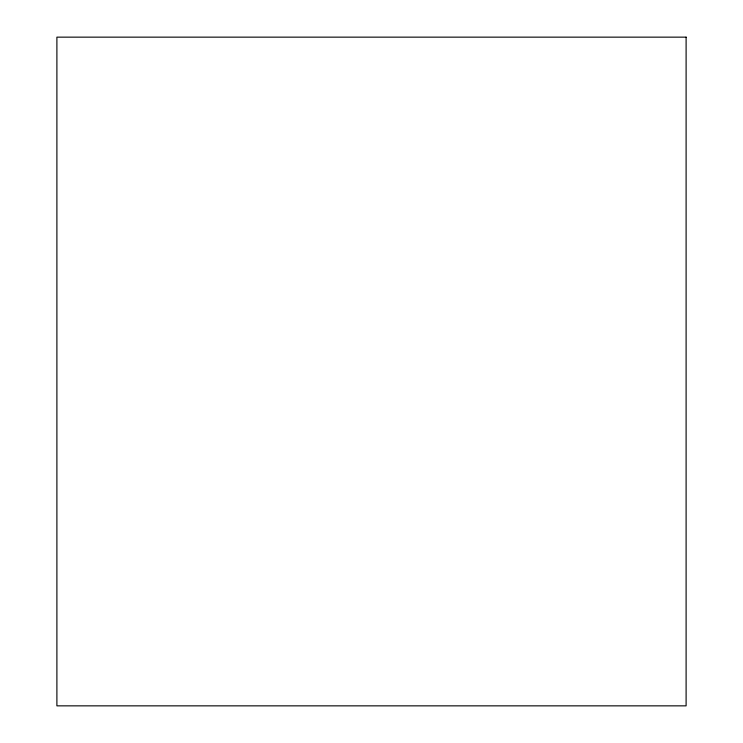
<?xml version="1.0" encoding="UTF-8"?>
<svg xmlns="http://www.w3.org/2000/svg" width="743" height="743" viewBox="0 0 743 743"><rect width="100%" height="100%" fill="white"/><g stroke="black" fill="none" stroke-linecap="round" stroke-linejoin="round"><path stroke-width="1.11" d="M686.105 37.15L56.895 37.15L56.895 705.85L686.105 705.85L686.105 37.15"/></g></svg>
